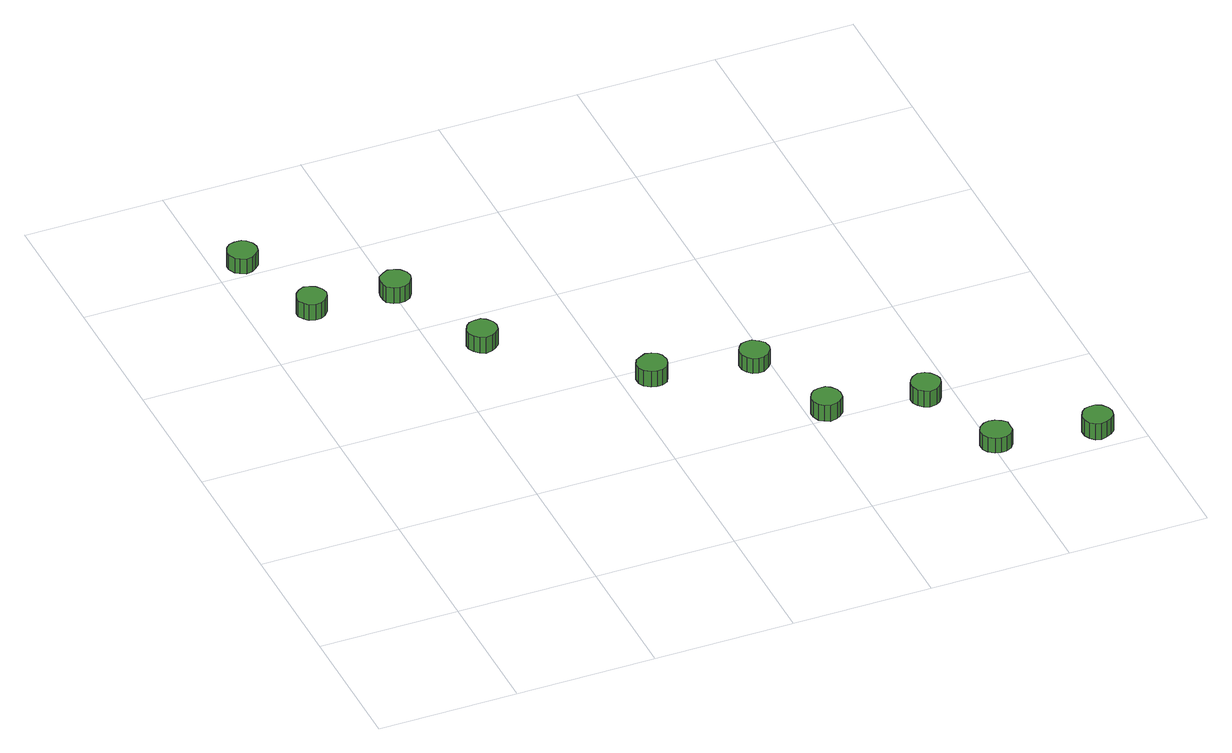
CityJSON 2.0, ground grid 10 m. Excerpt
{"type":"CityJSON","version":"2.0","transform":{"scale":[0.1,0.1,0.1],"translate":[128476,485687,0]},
"CityObjects":{
"tree1":{"type":"SolitaryVegetationObject","attributes":{"function":"something"},"geometry":[{"type":"MultiSurface","lod":"1","boundaries":[[[0,1,2,3,4,5,6,7,8,9,10,11,12,13,14]],[[15,16,17,18,19,20,21,22,23,24,25,26,27,28,29]],[[0,29,28,1]],[[1,28,27,2]],[[2,27,26,3]],[[3,26,25,4]],[[4,25,24,5]],[[5,24,23,6]],[[6,23,22,7]],[[7,22,21,8]],[[8,21,20,9]],[[9,20,19,10]],[[10,19,18,11]],[[11,18,17,12]],[[12,17,16,13]],[[13,16,15,14]],[[14,15,29,0]]]}]},
"tree2":{"type":"SolitaryVegetationObject","attributes":{"function":"something"},"geometry":[{"type":"MultiSurface","lod":"1","boundaries":[[[30,31,32,33,34,35,36,37,38,39,40,41,42,43,44]],[[45,46,47,48,49,50,51,52,53,54,55,56,57,58,59]],[[30,59,58,31]],[[31,58,57,32]],[[32,57,56,33]],[[33,56,55,34]],[[34,55,54,35]],[[35,54,53,36]],[[36,53,52,37]],[[37,52,51,38]],[[38,51,50,39]],[[39,50,49,40]],[[40,49,48,41]],[[41,48,47,42]],[[42,47,46,43]],[[43,46,45,44]],[[44,45,59,30]]]}]},
"tree3":{"type":"SolitaryVegetationObject","attributes":{"function":"something"},"geometry":[{"type":"MultiSurface","lod":"1","boundaries":[[[60,61,62,63,64,65,66,67,68,69,70,71,72,73,74]],[[75,76,77,78,79,80,81,82,83,84,85,86,87,88,89]],[[60,89,88,61]],[[61,88,87,62]],[[62,87,86,63]],[[63,86,85,64]],[[64,85,84,65]],[[65,84,83,66]],[[66,83,82,67]],[[67,82,81,68]],[[68,81,80,69]],[[69,80,79,70]],[[70,79,78,71]],[[71,78,77,72]],[[72,77,76,73]],[[73,76,75,74]],[[74,75,89,60]]]}]},
"tree4":{"type":"SolitaryVegetationObject","attributes":{"function":"something"},"geometry":[{"type":"MultiSurface","lod":"1","boundaries":[[[90,91,92,93,94,95,96,97,98,99,100,101,102,103,104]],[[105,106,107,108,109,110,111,112,113,114,115,116,117,118,119]],[[90,119,118,91]],[[91,118,117,92]],[[92,117,116,93]],[[93,116,115,94]],[[94,115,114,95]],[[95,114,113,96]],[[96,113,112,97]],[[97,112,111,98]],[[98,111,110,99]],[[99,110,109,100]],[[100,109,108,101]],[[101,108,107,102]],[[102,107,106,103]],[[103,106,105,104]],[[104,105,119,90]]]}]},
"tree5":{"type":"SolitaryVegetationObject","attributes":{"function":"something"},"geometry":[{"type":"MultiSurface","lod":"1","boundaries":[[[120,121,122,123,124,125,126,127,128,129,130,131,132,133,134]],[[135,136,137,138,139,140,141,142,143,144,145,146,147,148,149]],[[120,149,148,121]],[[121,148,147,122]],[[122,147,146,123]],[[123,146,145,124]],[[124,145,144,125]],[[125,144,143,126]],[[126,143,142,127]],[[127,142,141,128]],[[128,141,140,129]],[[129,140,139,130]],[[130,139,138,131]],[[131,138,137,132]],[[132,137,136,133]],[[133,136,135,134]],[[134,135,149,120]]]}]},
"tree6":{"type":"SolitaryVegetationObject","attributes":{"function":"something"},"geometry":[{"type":"MultiSurface","lod":"1","boundaries":[[[150,151,152,153,154,155,156,157,158,159,160,161,162,163,164]],[[165,166,167,168,169,170,171,172,173,174,175,176,177,178,179]],[[150,179,178,151]],[[151,178,177,152]],[[152,177,176,153]],[[153,176,175,154]],[[154,175,174,155]],[[155,174,173,156]],[[156,173,172,157]],[[157,172,171,158]],[[158,171,170,159]],[[159,170,169,160]],[[160,169,168,161]],[[161,168,167,162]],[[162,167,166,163]],[[163,166,165,164]],[[164,165,179,150]]]}]},
"tree7":{"type":"SolitaryVegetationObject","attributes":{"function":"something"},"geometry":[{"type":"MultiSurface","lod":"1","boundaries":[[[180,181,182,183,184,185,186,187,188,189,190,191,192,193,194]],[[195,196,197,198,199,200,201,202,203,204,205,206,207,208,209]],[[180,209,208,181]],[[181,208,207,182]],[[182,207,206,183]],[[183,206,205,184]],[[184,205,204,185]],[[185,204,203,186]],[[186,203,202,187]],[[187,202,201,188]],[[188,201,200,189]],[[189,200,199,190]],[[190,199,198,191]],[[191,198,197,192]],[[192,197,196,193]],[[193,196,195,194]],[[194,195,209,180]]]}]},
"tree8":{"type":"SolitaryVegetationObject","attributes":{"function":"something"},"geometry":[{"type":"MultiSurface","lod":"1","boundaries":[[[210,211,212,213,214,215,216,217,218,219,220,221,222,223,224]],[[225,226,227,228,229,230,231,232,233,234,235,236,237,238,239]],[[210,239,238,211]],[[211,238,237,212]],[[212,237,236,213]],[[213,236,235,214]],[[214,235,234,215]],[[215,234,233,216]],[[216,233,232,217]],[[217,232,231,218]],[[218,231,230,219]],[[219,230,229,220]],[[220,229,228,221]],[[221,228,227,222]],[[222,227,226,223]],[[223,226,225,224]],[[224,225,239,210]]]}]},
"tree9":{"type":"SolitaryVegetationObject","attributes":{"function":"something"},"geometry":[{"type":"MultiSurface","lod":"1","boundaries":[[[240,241,242,243,244,245,246,247,248,249,250,251,252,253,254]],[[255,256,257,258,259,260,261,262,263,264,265,266,267,268,269]],[[240,269,268,241]],[[241,268,267,242]],[[242,267,266,243]],[[243,266,265,244]],[[244,265,264,245]],[[245,264,263,246]],[[246,263,262,247]],[[247,262,261,248]],[[248,261,260,249]],[[249,260,259,250]],[[250,259,258,251]],[[251,258,257,252]],[[252,257,256,253]],[[253,256,255,254]],[[254,255,269,240]]]}]},
"tree10":{"type":"SolitaryVegetationObject","attributes":{"function":"something"},"geometry":[{"type":"MultiSurface","lod":"1","boundaries":[[[270,271,272,273,274,275,276,277,278,279,280,281,282,283,284]],[[285,286,287,288,289,290,291,292,293,294,295,296,297,298,299]],[[270,299,298,271]],[[271,298,297,272]],[[272,297,296,273]],[[273,296,295,274]],[[274,295,294,275]],[[275,294,293,276]],[[276,293,292,277]],[[277,292,291,278]],[[278,291,290,279]],[[279,290,289,280]],[[280,289,288,281]],[[281,288,287,282]],[[282,287,286,283]],[[283,286,285,284]],[[284,285,299,270]]]}]}
},
"vertices":[
[30,411,20],[29,415,20],[26,419,20],[23,421,20],[18,421,20],[14,420,20],[11,417,20],[9,413,20],[9,409,20],[11,404,20],[14,402,20],[18,400,20],[23,401,20],[26,403,20],[29,406,20],[29,406,8],[26,403,8],[23,401,8],[18,400,8],[14,402,8],[11,404,8],[9,409,8],[9,413,8],[11,417,8],[14,420,8],[18,421,8],[23,421,8],[26,419,8],[29,415,8],[30,411,8],
[53,347,19],[52,351,19],[49,355,19],[45,357,19],[41,358,19],[37,356,19],[34,353,19],[32,349,19],[32,345,19],[34,341,19],[37,338,19],[41,337,19],[45,337,19],[49,339,19],[52,343,19],[52,343,6],[49,339,6],[45,337,6],[41,337,6],[37,338,6],[34,341,6],[32,345,6],[32,349,6],[34,353,6],[37,356,6],[41,358,6],[45,357,6],[49,355,6],[52,351,6],[53,347,6],
[111,340,21],[110,344,21],[107,348,21],[103,350,21],[99,351,21],[95,349,21],[91,346,21],[90,342,21],[90,338,21],[91,334,21],[95,331,21],[99,330,21],[103,330,21],[107,332,21],[110,336,21],[110,336,8],[107,332,8],[103,330,8],[99,330,8],[95,331,8],[91,334,8],[90,338,8],[90,342,8],[91,346,8],[95,349,8],[99,351,8],[103,350,8],[107,348,8],[110,344,8],[111,340,8],
[143,269,19],[142,273,19],[139,277,19],[136,279,19],[131,279,19],[127,278,19],[124,275,19],[122,271,19],[122,267,19],[124,263,19],[127,260,19],[131,258,19],[136,259,19],[139,261,19],[142,264,19],[142,264,6],[139,261,6],[136,259,6],[131,258,6],[127,260,6],[124,263,6],[122,267,6],[122,271,6],[124,275,6],[127,278,6],[131,279,6],[136,279,6],[139,277,6],[142,273,6],[143,269,6],
[232,189,19],[231,194,19],[229,197,19],[225,199,19],[221,200,19],[217,198,19],[213,196,19],[211,192,19],[211,187,19],[213,183,19],[217,180,19],[221,179,19],[225,179,19],[229,181,19],[231,185,19],[231,185,6],[229,181,6],[225,179,6],[221,179,6],[217,180,6],[213,183,6],[211,187,6],[211,192,6],[213,196,6],[217,198,6],[221,200,6],[225,199,6],[229,197,6],[231,194,6],[232,189,6],
[300,174,20],[299,179,20],[296,182,20],[292,185,20],[288,185,20],[284,184,20],[281,181,20],[279,177,20],[279,172,20],[281,168,20],[284,165,20],[288,164,20],[292,164,20],[296,167,20],[299,170,20],[299,170,8],[296,167,8],[292,164,8],[288,164,8],[284,165,8],[281,168,8],[279,172,8],[279,177,8],[281,181,8],[284,184,8],[288,185,8],[292,185,8],[296,182,8],[299,179,8],[300,174,8],
[324,109,19],[323,113,19],[320,117,19],[317,119,19],[312,119,19],[308,118,19],[305,115,19],[303,111,19],[303,107,19],[305,102,19],[308,100,19],[312,98,19],[317,99,19],[320,101,19],[323,104,19],[323,104,6],[320,101,6],[317,99,6],[312,98,6],[308,100,6],[305,102,6],[303,107,6],[303,111,6],[305,115,6],[308,118,6],[312,119,6],[317,119,6],[320,117,6],[323,113,6],[324,109,6],
[390,95,21],[389,99,21],[386,103,21],[383,105,21],[378,106,21],[374,104,21],[371,101,21],[369,97,21],[369,93,21],[371,89,21],[374,86,21],[378,84,21],[383,85,21],[386,87,21],[389,91,21],[389,91,8],[386,87,8],[383,85,8],[378,84,8],[374,86,8],[371,89,8],[369,93,8],[369,97,8],[371,101,8],[374,104,8],[378,106,8],[383,105,8],[386,103,8],[389,99,8],[390,95,8],
[413,30,19],[413,35,19],[410,38,19],[406,40,19],[402,41,19],[398,40,19],[394,37,19],[392,33,19],[392,28,19],[394,24,19],[398,21,19],[402,20,19],[406,20,19],[410,22,19],[413,26,19],[413,26,7],[410,22,7],[406,20,7],[402,20,7],[398,21,7],[394,24,7],[392,28,7],[392,33,7],[394,37,7],[398,40,7],[402,41,7],[406,40,7],[410,38,7],[413,35,7],[413,30,7],
[481,17,21],[480,21,21],[477,25,21],[473,27,21],[469,27,21],[465,26,21],[462,23,21],[460,19,21],[460,14,21],[462,10,21],[465,7,21],[469,6,21],[473,7,21],[477,9,21],[480,12,21],[480,12,8],[477,9,8],[473,7,8],[469,6,8],[465,7,8],[462,10,8],[460,14,8],[460,19,8],[462,23,8],[465,26,8],[469,27,8],[473,27,8],[477,25,8],[480,21,8],[481,17,8]
]}
